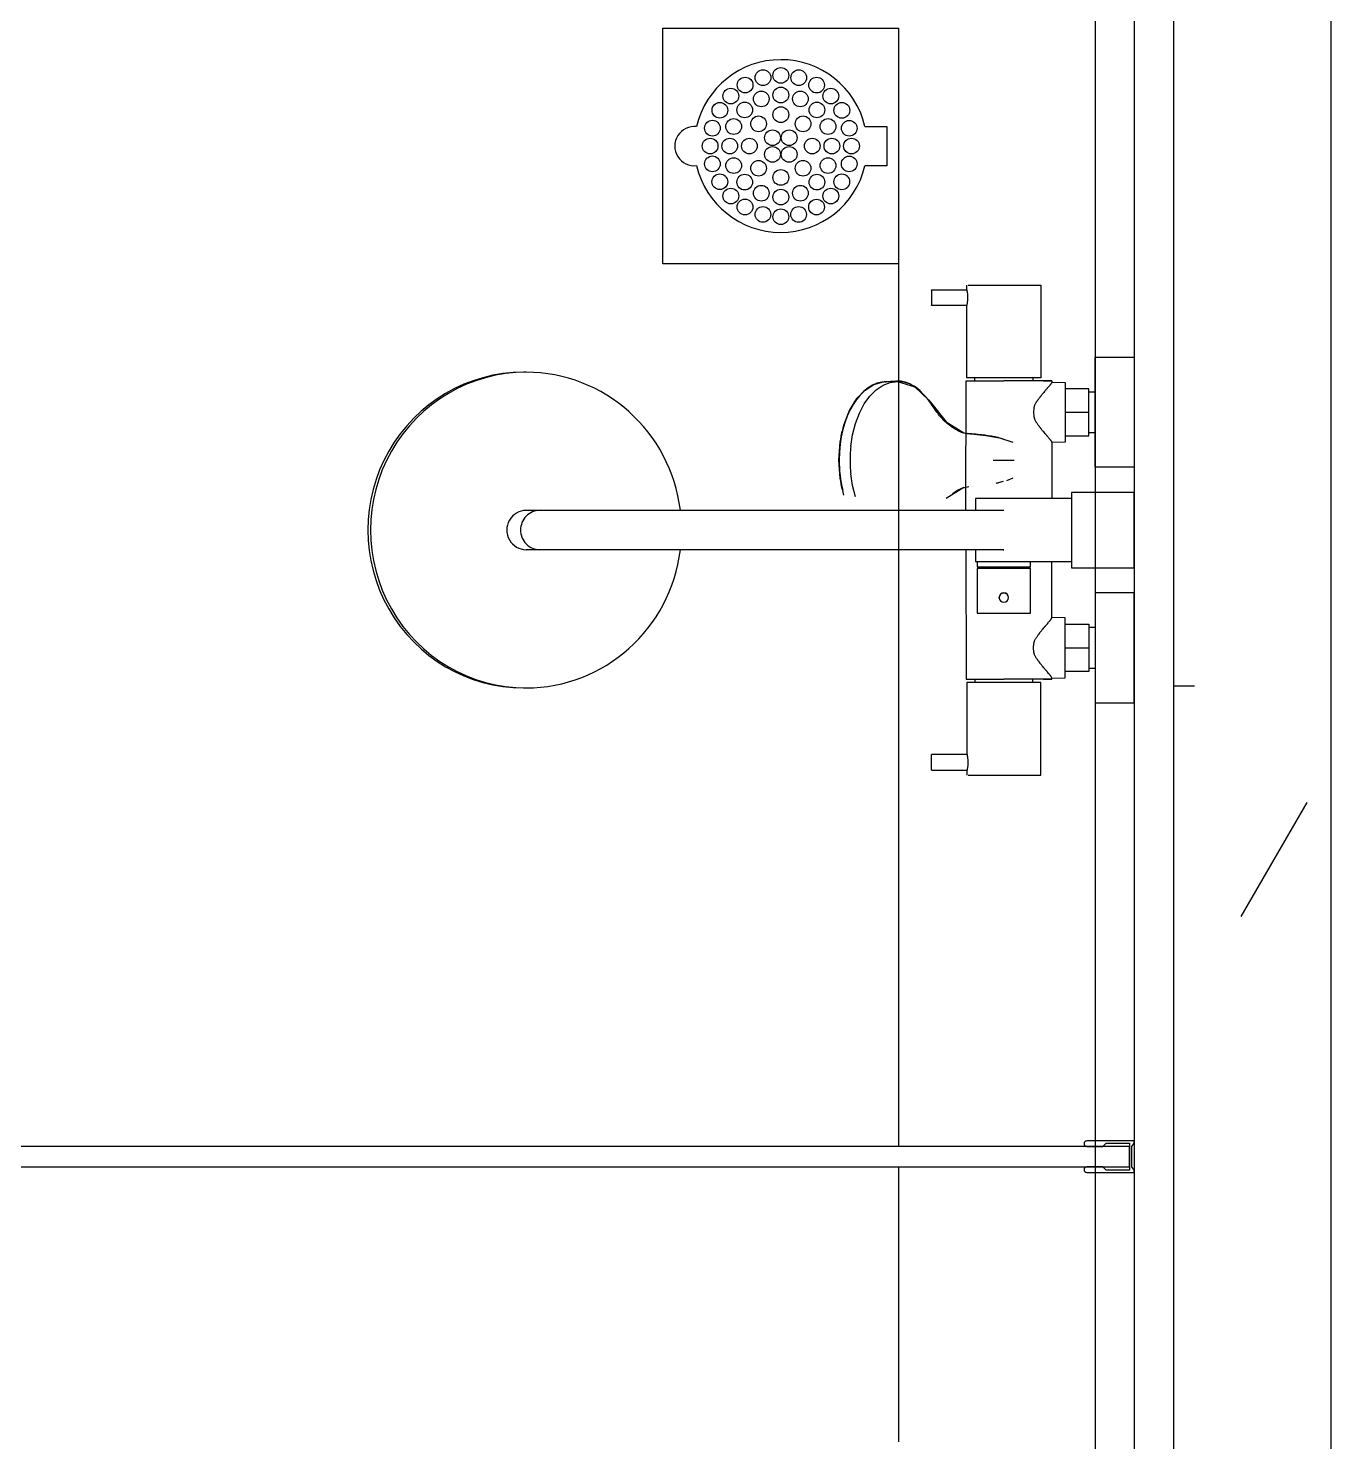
# Model space of a CAD drawing. Header units: millimetres. Extents: x -145636 to 131102, y -135903 to -7470.
# Drawn here: x 26941 to 27770, y -21223 to -20323 of the extents above; entities that cross this region are included whole.
import ezdxf

# ---------------------------------------------------------------- set-up
doc = ezdxf.new("R2010")
doc.units = ezdxf.units.MM
doc.layers.add('M_ARCHI', color=8, linetype='Continuous')

# ---------------------------------------------------------------- blocks, each defined once
blk = doc.blocks.new('RF Archi 21.10.2024')
at = {"layer": 'M_ARCHI', "color": 8}
for p, q in [((-138786.01, -25375.17), (-138786.01, -138100.96)), ((-138636.01, -33978.47), (-138636.01, -41228.47)), ((-138636.01, -33978.47), (-138636.01, -41228.47)), ((-138736.01, -34728.47), (-138736.01, -38053.47)), ((-138761.01, -34753.47), (-138761.01, -38053.47)), ((-139061.01, -36878.47), (-139061.01, -36728.47)), ((-139061.01, -36728.47), (-138911.01, -36728.47)), ((-139061.01, -36878.47), (-139061.01, -36728.47)), ((-139061.01, -36728.47), (-138911.01, -36728.47)), ((-138911.01, -36728.47), (-138911.01, -36878.47)), ((-138911.01, -36728.47), (-138911.01, -36878.47)), ((-138932.44, -36790.97), (-138918.51, -36790.97)), ((-138918.51, -36790.97), (-138918.51, -36815.97)), ((-138918.51, -36815.97), (-138932.44, -36815.97)), ((-138911.01, -36878.47), (-139061.01, -36878.47)), ((-138911.01, -36878.47), (-139061.01, -36878.47)), ((-138890.01, -36894.97), (-138890.01, -36904.97)), ((-138890.01, -36895.14), (-138890.01, -36894.97)), ((-138890.01, -36894.97), (-138890.01, -36895.14)), ((-138890.01, -36895.14), (-138890.01, -36894.97)), ((-138890.01, -36894.97), (-138867.51, -36894.97)), ((-138867.51, -36894.97), (-138867.51, -36891.97)), ((-138866.7, -36891.97), (-138844.01, -36891.97)), ((-138844.01, -36891.97), (-138820.51, -36891.97)), ((-138820.51, -36891.97), (-138820.51, -36950.97)), ((-138890.01, -36904.97), (-138890.01, -36904.8)), ((-138890.01, -36904.8), (-138890.01, -36904.97)), ((-138890.01, -36904.97), (-138890.01, -36904.8)), ((-138867.51, -36904.97), (-138890.01, -36904.97)), ((-138867.51, -36950.97), (-138867.51, -36904.97)), ((-138786.01, -37007.97), (-138786.01, -36937.97)), ((-138786.01, -36937.97), (-138761.01, -36937.97)), ((-138761.01, -36937.97), (-138761.01, -37007.97)), ((-139148.13, -36947.47), (-139149.86, -36947.47)), ((-138926.91, -36955.33), (-138920.62, -36953.57)), ((-138920.94, -36955.73), (-138916.38, -36953.94)), ((-138920.62, -36953.57), (-138920.33, -36953.55)), ((-138920.33, -36953.55), (-138912.84, -36953.04)), ((-138918.73, -36953.48), (-138917.42, -36953.35)), ((-138917.42, -36953.35), (-138916.12, -36953.24)), ((-138916.38, -36953.94), (-138911.7, -36953.33)), ((-138916.12, -36953.24), (-138914.81, -36953.15)), ((-138914.81, -36953.15), (-138913.51, -36953.08)), ((-138913.51, -36953.08), (-138912.19, -36953.03)), ((-138912.19, -36953.03), (-138907.95, -36953.5)), ((-138911.7, -36953.33), (-138900.69, -36956.72)), ((-138907.95, -36953.5), (-138903.75, -36954.95)), ((-138868.3, -37035.47), (-138868.01, -36952.97)), ((-138868.01, -36952.97), (-138844.01, -36952.97)), ((-138844.01, -36950.97), (-138867.51, -36950.97)), ((-138862.51, -36952.97), (-138862.51, -36950.97)), ((-138820.51, -36950.97), (-138844.01, -36950.97)), ((-138825.51, -36950.97), (-138825.51, -36952.97)), ((-138813.51, -36952.97), (-138813.51, -36953.75)), ((-138813.51, -36953.75), (-138805.01, -36953.97)), ((-138805.01, -36953.97), (-138805.01, -36991.97)), ((-138937.61, -36964.31), (-138932.41, -36958.84)), ((-138936.74, -36963.39), (-138932.86, -36959.42)), ((-138932.89, -36967.69), (-138929.29, -36962.69)), ((-138932.41, -36958.84), (-138926.91, -36955.33)), ((-138929.29, -36962.69), (-138925.28, -36958.68)), ((-138925.28, -36958.68), (-138920.94, -36955.73)), ((-138903.75, -36954.95), (-138897.99, -36958.66)), ((-138900.69, -36956.72), (-138891.92, -36964.99)), ((-138897.99, -36958.66), (-138891.92, -36964.99)), ((-138790.01, -36957.97), (-138805.01, -36957.97)), ((-138790.01, -36972.97), (-138790.01, -36957.97)), ((-138790.01, -36959.97), (-138786.01, -36959.97)), ((-138945.92, -36981.23), (-138942.25, -36971.86)), ((-138943.34, -36974.33), (-138941.23, -36970.03)), ((-138942.25, -36971.86), (-138937.61, -36964.31)), ((-138938.88, -36966.22), (-138936.74, -36963.39)), ((-138935.97, -36973.54), (-138932.89, -36967.69)), ((-138891.92, -36964.99), (-138890.79, -36966.46)), ((-138891.92, -36964.99), (-138886.03, -36972.67)), ((-138890.79, -36966.46), (-138880.84, -36979.04)), ((-138946.19, -36982.29), (-138943.34, -36974.33)), ((-138940.32, -36987.25), (-138938.47, -36980.11)), ((-138938.47, -36980.11), (-138935.97, -36973.54)), ((-138886.03, -36972.67), (-138884.63, -36974.48)), ((-138884.63, -36974.48), (-138882.78, -36976.73)), ((-138882.78, -36976.73), (-138881.34, -36978.33)), ((-138881.34, -36978.33), (-138877.63, -36981.68)), ((-138880.84, -36979.04), (-138869.6, -36986.09)), ((-138805.01, -36972.97), (-138790.01, -36972.97)), ((-138790.01, -36987.97), (-138790.01, -36972.97)), ((-138949.06, -37003.47), (-138947.59, -36988.12)), ((-138948.28, -36991.97), (-138945.92, -36981.23)), ((-138947.59, -36988.12), (-138946.92, -36985.06)), ((-138941.49, -36994.77), (-138940.32, -36987.25)), ((-138877.63, -36981.68), (-138876.81, -36982.29)), ((-138876.81, -36982.29), (-138875.4, -36983.25)), ((-138875.4, -36983.25), (-138871.58, -36985.34)), ((-138871.58, -36985.34), (-138867.75, -36986.45)), ((-138869.6, -36986.09), (-138861.33, -36987.11)), ((-138867.75, -36986.45), (-138858.16, -36987.36)), ((-138861.33, -36987.11), (-138855.55, -36987.72)), ((-138858.16, -36987.36), (-138846.84, -36989.18)), ((-138855.55, -36987.72), (-138851.33, -36988.3)), ((-138851.33, -36988.3), (-138848.22, -36988.86)), ((-138848.22, -36988.86), (-138846, -36989.41)), ((-138846.84, -36989.18), (-138838.43, -36991.91)), ((-138846, -36989.41), (-138844.57, -36989.94)), ((-138805.01, -36987.97), (-138790.01, -36987.97)), ((-138786.01, -36985.97), (-138790.01, -36985.97)), ((-138949.09, -37003.47), (-138948.28, -36991.97)), ((-138805.01, -36991.97), (-138813.51, -36992.19)), ((-138813.51, -36992.19), (-138813.51, -37028.11)), ((-138948.28, -37014.97), (-138949.09, -37003.47)), ((-138947.59, -37018.83), (-138949.06, -37003.47)), ((-138850.9, -37003.47), (-138850.76, -37003.47)), ((-138850.76, -37003.47), (-138842.19, -37003.47)), ((-138842.19, -37003.47), (-138837.43, -37003.47)), ((-138761.01, -37007.97), (-138786.01, -37007.97)), ((-138945.92, -37025.72), (-138948.28, -37014.97)), ((-138940.32, -37019.7), (-138941.49, -37012.17)), ((-138838.43, -37015.03), (-138842.36, -37016.54)), ((-138946.92, -37021.88), (-138947.59, -37018.83)), ((-138938.47, -37026.83), (-138940.32, -37019.7)), ((-138869.6, -37020.86), (-138880.84, -37027.9)), ((-138876.81, -37024.65), (-138873.61, -37022.62)), ((-138873.61, -37022.62), (-138870.8, -37021.29)), ((-138870.8, -37021.29), (-138866.41, -37020.35)), ((-138846, -37017.53), (-138848.22, -37018.08)), ((-138844.57, -37017), (-138846, -37017.53)), ((-138801.01, -37023.97), (-138801.01, -37071.97)), ((-138761.01, -37023.97), (-138801.01, -37023.97)), ((-138761.01, -37071.97), (-138761.01, -37023.97)), ((-138801.01, -37027.97), (-138862.01, -37027.97)), ((-138862.01, -37027.97), (-138862.01, -37035.37)), ((-139139.44, -37035.47), (-139148.13, -37035.47)), ((-139139.36, -37035.47), (-139139.44, -37035.47)), ((-139138.82, -37035.47), (-139139.36, -37035.47)), ((-139138.2, -37035.47), (-139138.82, -37035.47)), ((-139137.5, -37035.47), (-139138.2, -37035.47)), ((-139136.72, -37035.47), (-139137.5, -37035.47)), ((-139135.87, -37035.47), (-139136.72, -37035.47)), ((-139134.94, -37035.47), (-139135.87, -37035.47)), ((-139133.95, -37035.47), (-139134.94, -37035.47)), ((-139132.88, -37035.47), (-139133.95, -37035.47)), ((-139131.75, -37035.47), (-139132.88, -37035.47)), ((-139130.54, -37035.47), (-139131.75, -37035.47)), ((-139129.28, -37035.47), (-139130.54, -37035.47)), ((-139127.95, -37035.47), (-139129.28, -37035.47)), ((-139126.56, -37035.47), (-139127.95, -37035.47)), ((-139125.11, -37035.47), (-139126.56, -37035.47)), ((-139123.6, -37035.47), (-139125.11, -37035.47)), ((-139122.04, -37035.47), (-139123.6, -37035.47)), ((-139120.43, -37035.47), (-139122.04, -37035.47)), ((-139118.78, -37035.47), (-139120.43, -37035.47)), ((-139117.07, -37035.47), (-139118.78, -37035.47)), ((-139115.32, -37035.47), (-139117.07, -37035.47)), ((-139113.53, -37035.47), (-139115.32, -37035.47)), ((-139111.71, -37035.47), (-139113.53, -37035.47)), ((-139109.85, -37035.47), (-139111.71, -37035.47)), ((-139107.95, -37035.47), (-139109.85, -37035.47)), ((-139106.03, -37035.47), (-139107.95, -37035.47)), ((-139104.09, -37035.47), (-139106.03, -37035.47)), ((-139102.12, -37035.47), (-139104.09, -37035.47)), ((-139100.13, -37035.47), (-139102.12, -37035.47)), ((-139098.12, -37035.47), (-139100.13, -37035.47)), ((-139096.1, -37035.47), (-139098.12, -37035.47)), ((-139094.08, -37035.47), (-139096.1, -37035.47)), ((-139092.04, -37035.47), (-139094.08, -37035.47)), ((-139090.01, -37035.47), (-139092.04, -37035.47)), ((-138894.01, -37035.47), (-139090.01, -37035.47)), ((-138893.47, -37035.47), (-138894.01, -37035.47)), ((-138891.47, -37035.47), (-138893.47, -37035.47)), ((-138889.47, -37035.47), (-138891.47, -37035.47)), ((-138887.48, -37035.47), (-138889.47, -37035.47)), ((-138885.51, -37035.47), (-138887.48, -37035.47)), ((-138883.54, -37035.47), (-138885.51, -37035.47)), ((-138881.6, -37035.47), (-138883.54, -37035.47)), ((-138879.67, -37035.47), (-138881.6, -37035.47)), ((-138877.77, -37035.47), (-138879.67, -37035.47)), ((-138875.89, -37035.47), (-138877.77, -37035.47)), ((-138874.04, -37035.47), (-138875.89, -37035.47)), ((-138872.22, -37035.47), (-138874.04, -37035.47)), ((-138870.44, -37035.47), (-138872.22, -37035.47)), ((-138868.69, -37035.47), (-138870.44, -37035.47)), ((-138866.99, -37035.47), (-138868.69, -37035.47)), ((-138865.33, -37035.47), (-138866.99, -37035.47)), ((-138863.71, -37035.47), (-138865.33, -37035.47)), ((-138862.15, -37035.47), (-138863.71, -37035.47)), ((-138860.63, -37035.47), (-138862.15, -37035.47)), ((-138859.17, -37035.47), (-138860.63, -37035.47)), ((-138857.76, -37035.47), (-138859.17, -37035.47)), ((-138856.42, -37035.47), (-138857.76, -37035.47)), ((-138855.13, -37035.47), (-138856.42, -37035.47)), ((-138853.9, -37035.47), (-138855.13, -37035.47)), ((-138852.74, -37035.47), (-138853.9, -37035.47)), ((-138851.64, -37035.47), (-138852.74, -37035.47)), ((-138850.61, -37035.47), (-138851.64, -37035.47)), ((-138849.66, -37035.47), (-138850.61, -37035.47)), ((-138848.77, -37035.47), (-138849.66, -37035.47)), ((-138847.95, -37035.47), (-138848.77, -37035.47)), ((-138847.21, -37035.47), (-138847.95, -37035.47)), ((-138846.54, -37035.47), (-138847.21, -37035.47)), ((-138845.95, -37035.47), (-138846.54, -37035.47)), ((-138845.44, -37035.47), (-138845.95, -37035.47)), ((-138845, -37035.47), (-138845.44, -37035.47)), ((-138844.64, -37035.47), (-138845, -37035.47)), ((-138844.36, -37035.47), (-138844.64, -37035.47)), ((-138844.17, -37035.47), (-138844.36, -37035.47)), ((-138844.05, -37035.47), (-138844.17, -37035.47)), ((-138844.01, -37035.47), (-138844.05, -37035.47)), ((-139139.44, -37060.47), (-139148.13, -37060.47)), ((-139138.91, -37060.47), (-139139.44, -37060.47)), ((-139138.3, -37060.47), (-139138.91, -37060.47)), ((-139137.61, -37060.47), (-139138.3, -37060.47)), ((-139136.85, -37060.47), (-139137.61, -37060.47)), ((-139136.01, -37060.47), (-139136.85, -37060.47)), ((-139135.09, -37060.47), (-139136.01, -37060.47)), ((-139134.11, -37060.47), (-139135.09, -37060.47)), ((-139133.05, -37060.47), (-139134.11, -37060.47)), ((-139131.93, -37060.47), (-139133.05, -37060.47)), ((-139130.74, -37060.47), (-139131.93, -37060.47)), ((-139129.48, -37060.47), (-139130.74, -37060.47)), ((-139128.16, -37060.47), (-139129.48, -37060.47)), ((-139126.78, -37060.47), (-139128.16, -37060.47)), ((-139125.34, -37060.47), (-139126.78, -37060.47)), ((-139123.84, -37060.47), (-139125.34, -37060.47)), ((-139122.29, -37060.47), (-139123.84, -37060.47)), ((-139120.69, -37060.47), (-139122.29, -37060.47)), ((-139119.04, -37060.47), (-139120.69, -37060.47)), ((-139117.34, -37060.47), (-139119.04, -37060.47)), ((-139115.6, -37060.47), (-139117.34, -37060.47)), ((-139113.82, -37060.47), (-139115.6, -37060.47)), ((-139112, -37060.47), (-139113.82, -37060.47)), ((-139110.14, -37060.47), (-139112, -37060.47)), ((-139108.26, -37060.47), (-139110.14, -37060.47)), ((-139106.34, -37060.47), (-139108.26, -37060.47)), ((-139104.4, -37060.47), (-139106.34, -37060.47)), ((-139102.43, -37060.47), (-139104.4, -37060.47)), ((-139100.44, -37060.47), (-139102.43, -37060.47)), ((-139098.44, -37060.47), (-139100.44, -37060.47)), ((-139096.43, -37060.47), (-139098.44, -37060.47)), ((-139094.4, -37060.47), (-139096.43, -37060.47)), ((-139092.37, -37060.47), (-139094.4, -37060.47)), ((-139090.33, -37060.47), (-139092.37, -37060.47)), ((-139090.01, -37060.47), (-139090.33, -37060.47)), ((-138894.01, -37060.47), (-139090.01, -37060.47)), ((-138892.01, -37060.47), (-138894.01, -37060.47)), ((-138890.01, -37060.47), (-138892.01, -37060.47)), ((-138888.02, -37060.47), (-138890.01, -37060.47)), ((-138886.04, -37060.47), (-138888.02, -37060.47)), ((-138884.07, -37060.47), (-138886.04, -37060.47)), ((-138882.12, -37060.47), (-138884.07, -37060.47)), ((-138880.19, -37060.47), (-138882.12, -37060.47)), ((-138878.28, -37060.47), (-138880.19, -37060.47)), ((-138876.39, -37060.47), (-138878.28, -37060.47)), ((-138874.53, -37060.47), (-138876.39, -37060.47)), ((-138872.71, -37060.47), (-138874.53, -37060.47)), ((-138870.92, -37060.47), (-138872.71, -37060.47)), ((-138869.16, -37060.47), (-138870.92, -37060.47)), ((-138867.45, -37060.47), (-138869.16, -37060.47)), ((-138868.3, -37060.47), (-138868.01, -37142.97)), ((-138865.77, -37060.47), (-138867.45, -37060.47)), ((-138864.15, -37060.47), (-138865.77, -37060.47)), ((-138862.57, -37060.47), (-138864.15, -37060.47)), ((-138861.04, -37060.47), (-138862.57, -37060.47)), ((-138862.01, -37060.57), (-138862.01, -37067.97)), ((-138859.56, -37060.47), (-138861.04, -37060.47)), ((-138858.14, -37060.47), (-138859.56, -37060.47)), ((-138856.77, -37060.47), (-138858.14, -37060.47)), ((-138855.47, -37060.47), (-138856.77, -37060.47)), ((-138854.23, -37060.47), (-138855.47, -37060.47)), ((-138853.05, -37060.47), (-138854.23, -37060.47)), ((-138851.93, -37060.47), (-138853.05, -37060.47)), ((-138850.89, -37060.47), (-138851.93, -37060.47)), ((-138849.91, -37060.47), (-138850.89, -37060.47)), ((-138849, -37060.47), (-138849.91, -37060.47)), ((-138848.17, -37060.47), (-138849, -37060.47)), ((-138847.4, -37060.47), (-138848.17, -37060.47)), ((-138846.72, -37060.47), (-138847.4, -37060.47)), ((-138846.1, -37060.47), (-138846.72, -37060.47)), ((-138845.57, -37060.47), (-138846.1, -37060.47)), ((-138845.11, -37060.47), (-138845.57, -37060.47)), ((-138844.73, -37060.47), (-138845.11, -37060.47)), ((-138844.43, -37060.47), (-138844.73, -37060.47)), ((-138844.43, -37060.47), (-138844.21, -37060.47)), ((-138844.21, -37060.47), (-138844.43, -37060.47)), ((-138844.21, -37060.47), (-138844.07, -37060.47)), ((-138844.07, -37060.47), (-138844.21, -37060.47)), ((-138844.07, -37060.47), (-138844.01, -37060.47)), ((-138844.01, -37060.47), (-138844.07, -37060.47)), ((-138862.01, -37067.97), (-138801.01, -37067.97)), ((-138861.01, -37067.97), (-138861.01, -37071.47)), ((-138827.01, -37071.47), (-138827.01, -37067.97)), ((-138813.51, -37103.75), (-138813.51, -37067.83)), ((-138861.01, -37071.47), (-138844.01, -37071.47)), ((-138844.01, -37072.47), (-138861.01, -37072.47)), ((-138861.01, -37072.47), (-138861.01, -37100.97)), ((-138859.01, -37071.47), (-138859.01, -37072.47)), ((-138844.01, -37071.47), (-138827.01, -37071.47)), ((-138827.01, -37072.47), (-138844.01, -37072.47)), ((-138829.01, -37072.47), (-138829.01, -37071.47)), ((-138827.01, -37100.97), (-138827.01, -37072.47)), ((-138801.01, -37071.97), (-138761.01, -37071.97)), ((-138786.01, -37087.97), (-138786.01, -37157.97)), ((-138761.01, -37087.97), (-138786.01, -37087.97)), ((-138761.01, -37157.97), (-138761.01, -37087.97)), ((-138861.01, -37100.97), (-138844.01, -37100.97)), ((-138844.01, -37100.97), (-138827.01, -37100.97)), ((-138805.01, -37103.97), (-138813.51, -37103.75)), ((-138805.01, -37141.97), (-138805.01, -37103.97)), ((-138805.01, -37107.97), (-138790.01, -37107.97)), ((-138790.01, -37107.97), (-138790.01, -37122.97)), ((-138786.01, -37109.97), (-138790.01, -37109.97)), ((-138805.01, -37122.97), (-138790.01, -37122.97)), ((-138790.01, -37122.97), (-138790.01, -37137.97)), ((-138868.01, -37142.97), (-138844.01, -37142.97)), ((-138862.51, -37142.97), (-138862.51, -37144.97)), ((-138825.51, -37144.97), (-138825.51, -37142.97)), ((-138813.51, -37142.19), (-138805.01, -37141.97)), ((-138813.51, -37142.97), (-138813.51, -37142.19)), ((-138790.01, -37137.97), (-138805.01, -37137.97)), ((-138790.01, -37135.97), (-138786.01, -37135.97)), ((-139149.86, -37148.47), (-139148.13, -37148.47)), ((-138844.01, -37144.97), (-138867.51, -37144.97)), ((-138867.51, -37144.97), (-138867.51, -37190.97)), ((-138820.51, -37144.97), (-138844.01, -37144.97)), ((-138820.51, -37203.97), (-138820.51, -37144.97)), ((-138786.01, -37157.97), (-138761.01, -37157.97)), ((-138890.01, -37200.97), (-138890.01, -37190.97)), ((-138890.01, -37190.97), (-138890.01, -37191.14)), ((-138890.01, -37191.14), (-138890.01, -37190.97)), ((-138867.51, -37190.97), (-138890.01, -37190.97)), ((-138890.01, -37190.97), (-138890.01, -37191.14)), ((-138890.01, -37200.8), (-138890.01, -37200.97)), ((-138890.01, -37200.97), (-138890.01, -37200.8)), ((-138890.01, -37200.8), (-138890.01, -37200.97)), ((-138890.01, -37200.97), (-138867.51, -37200.97)), ((-138867.51, -37200.97), (-138867.51, -37203.97)), ((-138866.7, -37203.97), (-138844.01, -37203.97)), ((-138844.01, -37203.97), (-138820.51, -37203.97)), ((-138761.01, -37436.97), (-138791.26, -37436.97)), ((-138781.01, -37440.47), (-138779.01, -37438.47)), ((-138779.01, -37438.47), (-138764.01, -37438.47)), ((-138764.01, -37438.47), (-138764.01, -37455.47)), ((-138762.51, -37440.47), (-138761.01, -37438.47)), ((-138761.01, -37438.47), (-138761.01, -37436.97)), ((-138764.01, -37440.47), (-140545.01, -37440.47)), ((-138791.26, -37440.47), (-138781.01, -37440.47)), ((-138764.01, -37453.47), (-138764.01, -37440.47)), ((-138762.51, -37453.47), (-138762.51, -37440.47)), ((-140545.01, -37453.47), (-138764.01, -37453.47)), ((-138781.01, -37453.47), (-138791.26, -37453.47)), ((-138791.26, -37456.97), (-138761.01, -37456.97)), ((-138779.01, -37455.47), (-138781.01, -37453.47)), ((-138764.01, -37455.47), (-138779.01, -37455.47)), ((-138761.01, -37455.47), (-138762.51, -37453.47)), ((-138761.01, -37456.97), (-138761.01, -37455.47))]:
    blk.add_line(p, q, dxfattribs=at)
at = {"layer": 'M_ARCHI', "color": 8, "linetype": 'Continuous'}
for p, q in [((-138911.01, -36878.47), (-138911.01, -37440.47)), ((-138736.01, -37147.1), (-138722.81, -37147.1)), ((-138651.27, -37221.48), (-138693.18, -37294.07)), ((-138911.01, -37453.47), (-138911.01, -37628.47))]:
    blk.add_line(p, q, dxfattribs=at)
at = {"layer": 'M_ARCHI', "color": 8}
for centre in [(-138997.34, -36759.92), (-138986.01, -36758.47), (-138974.61, -36759.94), (-139008.73, -36764.63), (-138963.22, -36764.66), (-139017.83, -36771.65), (-138998.44, -36773.45), (-138986.01, -36770.97), (-138973.57, -36773.45), (-138954.19, -36771.65), (-139024.81, -36780.69), (-139008.99, -36780.49), (-138986.01, -36783.47), (-138963.02, -36780.49), (-138947.17, -36780.74), (-139029.54, -36792.08), (-139016.03, -36791.03), (-139000.15, -36789.33), (-138971.86, -36789.33), (-138955.98, -36791.03), (-138942.46, -36792.14), (-139031.01, -36803.47), (-139018.51, -36803.47), (-139006.01, -36803.47), (-138991.31, -36798.17), (-138980.7, -36798.17), (-138966.01, -36803.47), (-138953.51, -36803.47), (-138941.01, -36803.47), (-139029.55, -36814.8), (-138991.31, -36808.77), (-138980.7, -36808.77), (-138942.47, -36814.86), (-139016.03, -36815.91), (-139000.15, -36817.61), (-138986.01, -36823.47), (-138971.86, -36817.61), (-138955.98, -36815.91), (-139024.84, -36826.2), (-139008.99, -36826.45), (-138963.02, -36826.45), (-138947.2, -36826.25), (-139017.83, -36835.29), (-138998.44, -36833.5), (-138986.01, -36835.97), (-138973.57, -36833.5), (-138954.19, -36835.29), (-139008.79, -36842.28), (-138997.4, -36847.01), (-138986.01, -36848.47), (-138974.67, -36847.02), (-138963.28, -36842.31)]:
    blk.add_circle(centre, 5, dxfattribs=at)
for centre, radius, start, end in [((-138986.01, -36803.47), 55, 13.13656, 166.95004), ((-139041.01, -36803.47), 12.5, 83.47502, 276.52498), ((-138986.01, -36803.47), 55, 193.04996, 346.86344), ((-138844.01, -37090.97), 3, 90, 270), ((-138844.01, -37090.97), 3, 270, 90), ((-138791.26, -37438.72), 1.75, 90, 180), ((-138791.26, -37438.72), 1.75, 180, 270), ((-138791.26, -37455.22), 1.75, 90, 180), ((-138791.26, -37455.22), 1.75, 180, 270)]:
    blk.add_arc(centre, radius, start, end, dxfattribs=at)
for centre, major_axis, ratio, start_param, end_param in [((-139149.86, -37047.97), (0, 100.5), 0.984808, 0, 3.141593), ((-139148.13, -37047.97), (0, 100.5), 0.984808, 0, 3.141593), ((-139148.13, -37047.97), (0, 100.5), 0.984808, 4.838199, 6.283185), ((-138918.73, -37003.47), (0, 49.99), 0.603332, 0, 1.570796), ((-138918.73, -37003.47), (0, 49.99), 0.603332, 1.570796, 1.963495), ((-139148.13, -37047.97), (0, 12.5), 0.984808, 0, 3.141593), ((-139148.13, -37047.97), (0, 12.5), 0.984808, 6.132198, 6.283185), ((-139148.13, -37047.97), (0, 12.5), 0.984808, 3.141593, 3.29258), ((-139148.13, -37047.97), (0, 100.5), 0.984808, 3.141593, 4.586579)]:
    blk.add_ellipse(centre, major_axis=major_axis, ratio=ratio, start_param=start_param, end_param=end_param, dxfattribs=at)
for points, knots in [([(-138867.51, -36904.97), (-138867.51, -36904.97), (-138867.49, -36904.91), (-138867.45, -36904.69), (-138867.37, -36904.32), (-138867.29, -36903.82), (-138867.19, -36903.2), (-138867.1, -36902.49), (-138867.03, -36901.69), (-138866.97, -36900.78), (-138866.96, -36899.93), (-138866.98, -36899.2), (-138867.01, -36898.5), (-138867.08, -36897.63), (-138867.19, -36896.73), (-138867.31, -36895.98), (-138867.45, -36895.21), (-138867.51, -36894.98), (-138867.51, -36894.97)], [0, 0, 0, 0, 0.055556, 0.111111, 0.166667, 0.222222, 0.277778, 0.333333, 0.388889, 0.444444, 0.513889, 0.548611, 0.583333, 0.652778, 0.722222, 0.791667, 0.861111, 1, 1, 1, 1]), ([(-138919.16, -36953.92), (-138919.15, -36953.84), (-138919.09, -36953.65), (-138918.81, -36953.41), (-138918.71, -36953.47), (-138918.73, -36953.48)], [-1, -1, -1, -1, -0.875, -0.625, 0, 0, 0, 0]), ([(-138845.27, -36989.94), (-138845.61, -36989.76), (-138846.57, -36989.4), (-138848.77, -36988.84), (-138851.84, -36988.26), (-138855.29, -36987.76), (-138858.79, -36987.34), (-138861.39, -36987.08), (-138863.75, -36986.85), (-138865.73, -36986.7), (-138867.88, -36986.54), (-138869.85, -36986.15), (-138871.55, -36985.55), (-138872.87, -36984.96), (-138874.24, -36984.24), (-138876.15, -36983.09), (-138878.61, -36981.35), (-138881.55, -36978.86), (-138884.32, -36976.01), (-138886.8, -36972.86), (-138889.07, -36969.45), (-138891.35, -36966.08), (-138893.74, -36963.09), (-138896.96, -36959.6), (-138901.15, -36956.16), (-138906.59, -36953.6), (-138910.32, -36953.02), (-138912.2, -36953.03)], [0, 0, 0, 0, 0.1, 0.2, 0.3, 0.4, 0.45, 0.5, 0.525, 0.55, 0.575, 0.6, 0.6125, 0.625, 0.6375, 0.65, 0.675, 0.7, 0.725, 0.75, 0.775, 0.8, 0.825, 0.85, 0.9, 0.95, 1, 1, 1, 1]), ([(-138912.19, -36953.03), (-138912.12, -36953.03), (-138911.99, -36953.08), (-138911.82, -36953.26), (-138911.75, -36953.33), (-138911.7, -36953.33)], [-0.9879218, -0.9879218, -0.9879218, -0.9879218, -0.75, -0.5, 0, 0, 0, 0]), ([(-138813.51, -36952.97), (-138813.51, -36952.97), (-138815.86, -36952.97), (-138819.71, -36952.97), (-138826.6, -36952.97), (-138837.92, -36952.97), (-138844.01, -36952.97)], [0, 0, 0, 0, 0.01974667, 0.04180364, 0.07040511, 0.09897424, 0.09897424, 0.09897424, 0.09897424]), ([(-138813.51, -36953.75), (-138813.47, -36953.75), (-138813.54, -36953.96), (-138813.85, -36954.49), (-138814.1, -36954.86), (-138814.31, -36955.18), (-138814.57, -36955.52), (-138814.97, -36956.02), (-138815.57, -36956.7), (-138816.24, -36957.47), (-138816.73, -36958.05), (-138817.02, -36958.39), (-138817.23, -36958.65), (-138817.45, -36958.92), (-138817.75, -36959.27), (-138818.3, -36959.92), (-138818.96, -36960.67), (-138819.64, -36961.47), (-138820.15, -36962.09), (-138820.57, -36962.62), (-138820.85, -36963), (-138821.01, -36963.23), (-138821.13, -36963.39), (-138821.25, -36963.57), (-138821.41, -36963.79), (-138821.7, -36964.19), (-138822.13, -36964.77), (-138822.66, -36965.49), (-138823.36, -36966.46), (-138823.99, -36967.47), (-138824.42, -36968.4), (-138824.62, -36968.95), (-138824.74, -36969.36), (-138824.85, -36969.79), (-138824.97, -36970.37), (-138825.13, -36971.42), (-138825.22, -36972.99), (-138825.13, -36974.55), (-138824.96, -36975.6), (-138824.84, -36976.18), (-138824.73, -36976.61), (-138824.61, -36977.02), (-138824.4, -36977.57), (-138823.97, -36978.5), (-138823.34, -36979.51), (-138822.64, -36980.49), (-138822.11, -36981.2), (-138821.68, -36981.78), (-138821.39, -36982.18), (-138821.22, -36982.41), (-138821.11, -36982.58), (-138820.99, -36982.75), (-138820.83, -36982.97), (-138820.54, -36983.35), (-138820.13, -36983.88), (-138819.62, -36984.5), (-138818.94, -36985.29), (-138818.27, -36986.05), (-138817.72, -36986.69), (-138817.42, -36987.05), (-138817.21, -36987.32), (-138816.99, -36987.59), (-138816.71, -36987.93), (-138816.22, -36988.51), (-138815.54, -36989.28), (-138814.95, -36989.97), (-138814.54, -36990.46), (-138814.29, -36990.8), (-138814.08, -36991.11), (-138813.83, -36991.48), (-138813.53, -36991.99), (-138813.46, -36992.19), (-138813.51, -36992.19)], [-1, -1, -1, -1, -0.944444, -0.916667, -0.902778, -0.888889, -0.875, -0.861111, -0.833333, -0.805556, -0.791667, -0.784722, -0.777778, -0.770833, -0.763889, -0.75, -0.722222, -0.708333, -0.694444, -0.680556, -0.673611, -0.670139, -0.666667, -0.663194, -0.659722, -0.652778, -0.638889, -0.625, -0.611111, -0.583333, -0.569444, -0.5625, -0.555556, -0.548611, -0.541667, -0.527778, -0.5, -0.472222, -0.458333, -0.451389, -0.444444, -0.4375, -0.430556, -0.416667, -0.388889, -0.375, -0.361111, -0.347222, -0.340278, -0.336806, -0.333333, -0.329861, -0.326389, -0.319444, -0.305556, -0.291667, -0.277778, -0.25, -0.236111, -0.229167, -0.222222, -0.215278, -0.208333, -0.194444, -0.166667, -0.138889, -0.125, -0.111111, -0.097222, -0.083333, -0.055556, 0, 0, 0, 0]), ([(-138818.74, -36952.97), (-138817.63, -36952.97), (-138815.6, -36952.97), (-138813.51, -36952.97), (-138813.51, -36952.97)], [0.0618589, 0.0618589, 0.0618589, 0.0618589, 0.07922757, 0.09897424, 0.09897424, 0.09897424, 0.09897424]), ([(-138941.49, -36994.77), (-138941.68, -36996.48), (-138941.9, -36999.38), (-138941.96, -37002.3), (-138941.96, -37003.47)], [-1, -1, -1, -1, -0.4, 0, 0, 0, 0]), ([(-138941.96, -37003.47), (-138941.96, -37005.23), (-138941.87, -37008.15), (-138941.62, -37011.03), (-138941.49, -37012.18)], [-1, -1, -1, -1, -0.4, 0, 0, 0, 0]), ([(-138846.96, -37091.49), (-138847, -37091.28), (-138847.02, -37090.95), (-138846.98, -37090.6), (-138846.96, -37090.47), (-138846.96, -37090.45)], [0.4444444, 0.4444444, 0.4444444, 0.4444444, 0.5138889, 0.5486111, 0.5555556, 0.5555556, 0.5555556, 0.5555556]), ([(-138813.51, -37142.19), (-138813.47, -37142.19), (-138813.54, -37141.98), (-138813.85, -37141.46), (-138814.1, -37141.08), (-138814.31, -37140.77), (-138814.57, -37140.42), (-138814.97, -37139.92), (-138815.57, -37139.24), (-138816.24, -37138.47), (-138816.73, -37137.9), (-138817.02, -37137.56), (-138817.23, -37137.29), (-138817.45, -37137.03), (-138817.75, -37136.67), (-138818.3, -37136.03), (-138818.96, -37135.27), (-138819.64, -37134.47), (-138820.15, -37133.86), (-138820.57, -37133.32), (-138820.85, -37132.94), (-138821.01, -37132.72), (-138821.13, -37132.55), (-138821.25, -37132.38), (-138821.41, -37132.15), (-138821.7, -37131.75), (-138822.13, -37131.17), (-138822.66, -37130.46), (-138823.36, -37129.48), (-138823.99, -37128.47), (-138824.42, -37127.54), (-138824.62, -37126.99), (-138824.74, -37126.58), (-138824.85, -37126.15), (-138824.97, -37125.57), (-138825.13, -37124.52), (-138825.22, -37122.96), (-138825.13, -37121.39), (-138824.96, -37120.34), (-138824.84, -37119.76), (-138824.73, -37119.33), (-138824.61, -37118.92), (-138824.4, -37118.37), (-138823.97, -37117.44), (-138823.34, -37116.43), (-138822.64, -37115.46), (-138822.11, -37114.75), (-138821.68, -37114.16), (-138821.39, -37113.76), (-138821.22, -37113.54), (-138821.11, -37113.37), (-138820.99, -37113.2), (-138820.83, -37112.97), (-138820.54, -37112.59), (-138820.13, -37112.06), (-138819.62, -37111.44), (-138818.94, -37110.65), (-138818.27, -37109.89), (-138817.72, -37109.25), (-138817.42, -37108.89), (-138817.21, -37108.62), (-138816.99, -37108.36), (-138816.71, -37108.01), (-138816.22, -37107.43), (-138815.54, -37106.66), (-138814.95, -37105.98), (-138814.54, -37105.48), (-138814.29, -37105.14), (-138814.08, -37104.83), (-138813.83, -37104.46), (-138813.53, -37103.95), (-138813.46, -37103.75), (-138813.51, -37103.75)], [-1, -1, -1, -1, -0.944444, -0.916667, -0.902778, -0.888889, -0.875, -0.861111, -0.833333, -0.805556, -0.791667, -0.784722, -0.777778, -0.770833, -0.763889, -0.75, -0.722222, -0.708333, -0.694444, -0.680556, -0.673611, -0.670139, -0.666667, -0.663194, -0.659722, -0.652778, -0.638889, -0.625, -0.611111, -0.583333, -0.569444, -0.5625, -0.555556, -0.548611, -0.541667, -0.527778, -0.5, -0.472222, -0.458333, -0.451389, -0.444444, -0.4375, -0.430556, -0.416667, -0.388889, -0.375, -0.361111, -0.347222, -0.340278, -0.336806, -0.333333, -0.329861, -0.326389, -0.319444, -0.305556, -0.291667, -0.277778, -0.25, -0.236111, -0.229167, -0.222222, -0.215278, -0.208333, -0.194444, -0.166667, -0.138889, -0.125, -0.111111, -0.097222, -0.083333, -0.055556, 0, 0, 0, 0]), ([(-138813.51, -37142.97), (-138813.51, -37142.97), (-138815.86, -37142.97), (-138819.71, -37142.97), (-138826.6, -37142.97), (-138837.92, -37142.97), (-138844.01, -37142.97)], [0, 0, 0, 0, 0.01974667, 0.04180364, 0.07040511, 0.09897424, 0.09897424, 0.09897424, 0.09897424]), ([(-138818.74, -37142.97), (-138817.63, -37142.97), (-138815.6, -37142.97), (-138813.51, -37142.97), (-138813.51, -37142.97)], [0.0618589, 0.0618589, 0.0618589, 0.0618589, 0.07922757, 0.09897424, 0.09897424, 0.09897424, 0.09897424]), ([(-138867.51, -37190.97), (-138867.51, -37190.97), (-138867.49, -37191.03), (-138867.45, -37191.25), (-138867.37, -37191.62), (-138867.29, -37192.12), (-138867.19, -37192.74), (-138867.1, -37193.45), (-138867.03, -37194.25), (-138866.97, -37195.17), (-138866.96, -37196.01), (-138866.98, -37196.74), (-138867.01, -37197.44), (-138867.08, -37198.31), (-138867.19, -37199.21), (-138867.31, -37199.97), (-138867.45, -37200.73), (-138867.51, -37200.96), (-138867.51, -37200.97)], [0, 0, 0, 0, 0.055556, 0.111111, 0.166667, 0.222222, 0.277778, 0.333333, 0.388889, 0.444444, 0.513889, 0.548611, 0.583333, 0.652778, 0.722222, 0.791667, 0.861111, 1, 1, 1, 1])]:
    blk.add_open_spline(points, degree=3, knots=knots, dxfattribs=at)
for points in [[(-138813.64, -36952.97), (-138813.55, -36952.97), (-138813.51, -36952.97), (-138813.51, -36952.97)], [(-138813.51, -36952.97), (-138813.51, -36952.97), (-138813.55, -36952.97), (-138813.64, -36952.97)], [(-138948.94, -37003.47), (-138948.96, -37003.47), (-138948.98, -37003.47), (-138949, -37003.47)], [(-138948.94, -37003.47), (-138948.96, -37003.47), (-138948.98, -37003.47), (-138949, -37003.47)], [(-138948.89, -37003.47), (-138948.91, -37003.47), (-138948.92, -37003.47), (-138948.94, -37003.47)], [(-138948.89, -37003.47), (-138948.91, -37003.47), (-138948.92, -37003.47), (-138948.94, -37003.47)], [(-138848.91, -37018.1), (-138848.03, -37017.91), (-138846.57, -37017.54), (-138845.61, -37017.18), (-138845.27, -37017.01)], [(-139139.44, -37035.47), (-139141.04, -37035.47), (-139144.25, -37036.12), (-139148.32, -37038.9), (-139151.04, -37043.06), (-139152, -37047.97), (-139151.04, -37052.88), (-139148.32, -37057.04), (-139144.25, -37059.82), (-139141.04, -37060.47), (-139139.44, -37060.47)], [(-139137.77, -37035.59), (-139138.33, -37035.51), (-139138.88, -37035.47), (-139139.44, -37035.47)], [(-139139.44, -37060.47), (-139138.88, -37060.47), (-139138.33, -37060.43), (-139137.77, -37060.35)], [(-138845.03, -37088.15), (-138844.71, -37088.03), (-138844.37, -37087.98), (-138844.01, -37087.97)], [(-138844.01, -37087.97), (-138843.82, -37087.97), (-138843.47, -37088.01), (-138843.14, -37088.09), (-138842.98, -37088.15)], [(-138813.64, -37142.97), (-138813.55, -37142.97), (-138813.51, -37142.97), (-138813.51, -37142.97)], [(-138813.51, -37142.97), (-138813.51, -37142.97), (-138813.55, -37142.97), (-138813.64, -37142.97)]]:
    blk.add_open_spline(points, degree=3, dxfattribs=at)

msp = doc.modelspace()

# ---------------------------------------------------------------- block references
at = {"layer": 'M_ARCHI', "color": 8, "linetype": 'Continuous'}
msp.add_blockref('RF Archi 21.10.2024', (166405.7, 16405.44), dxfattribs=at)

doc.saveas('drawing.dxf')
